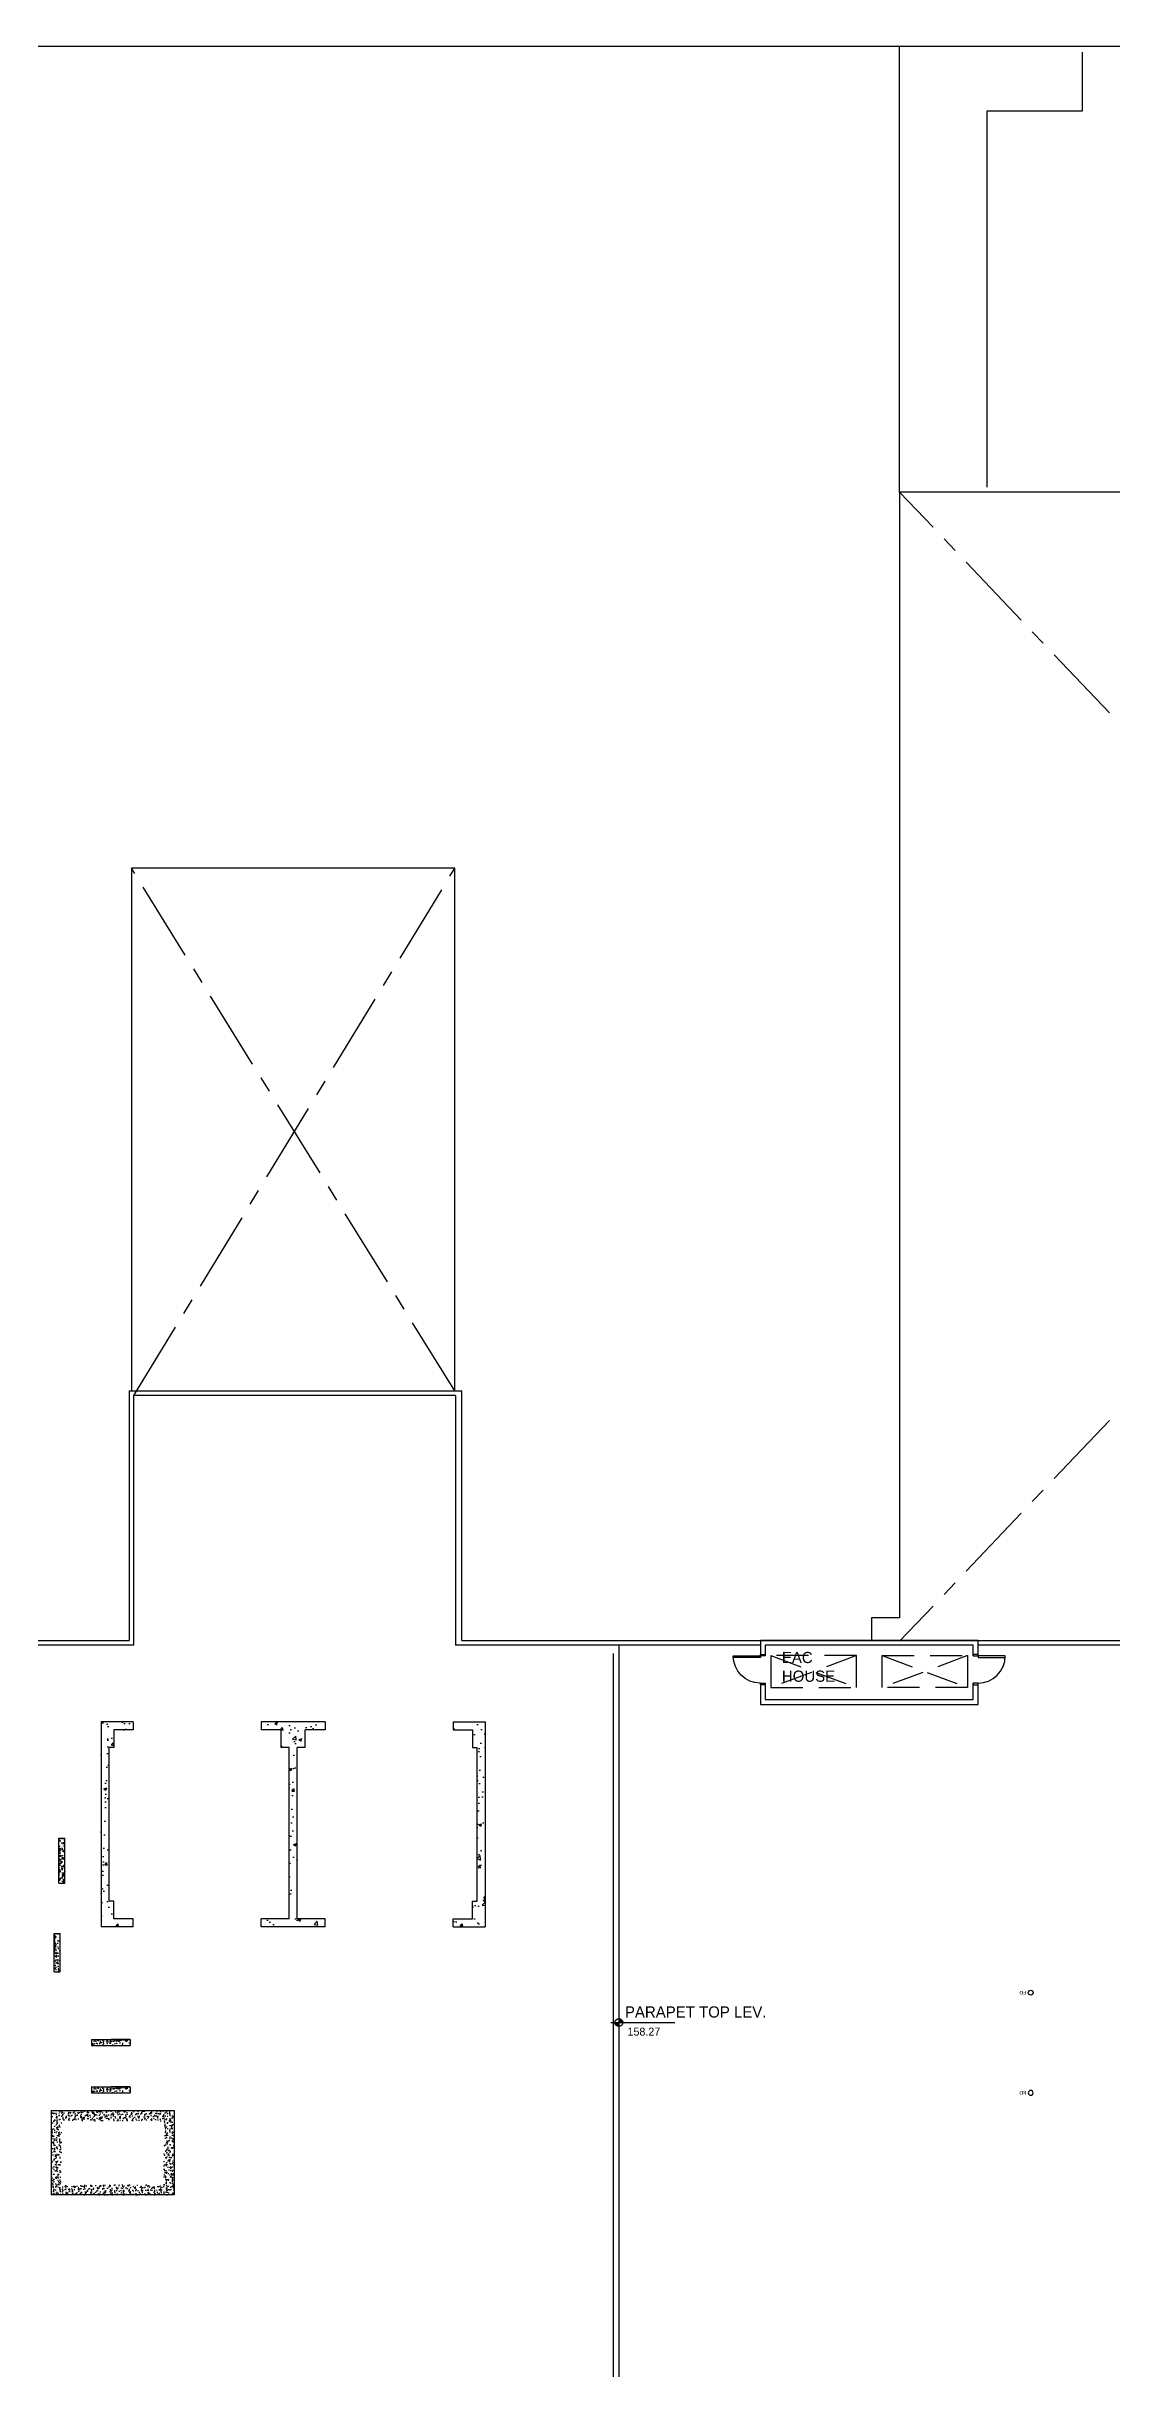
# Model space of a CAD drawing. Header units: millimetres. Extents: x -68474 to 329073, y -131063 to 73864.
# Drawn here: x 100294 to 133571, y -40801 to 31750 of the extents above; entities that cross this region are included whole.
import ezdxf

# ---------------------------------------------------------------- set-up
doc = ezdxf.new("R2010")
doc.units = ezdxf.units.MM
doc.header["$LTSCALE"] = 2000
doc.header["$MEASUREMENT"] = 0
doc.linetypes.add('CENTER', pattern=[2, 1.25, -0.25, 0.25, -0.25])
doc.linetypes.add('s5157a$0$DASHED', pattern=[0.75, 0.5, -0.25])
doc.layers.add('AR-WALL', color=137, linetype='Continuous')
doc.layers.add('PDR51', color=4, linetype='Continuous')
doc.styles.add('s5157a$0$STANDARD', font='txt')
pattern_1 = [(50, (-3.44, -88500.5), (910.9233, -79.6954), [95.25, -1047.75]), (355, (-3.4, -88500.5), (-176.214, 955.283), [76.2, -838.2]), (100.451, (72.5, -88507.14), (734.7125, 875.5834), [80.95, -890.45]), (46.1842, (-3.4, -88246.5), (1355.395, -210.212), [142.875, -1571.625]), (96.6356, (109.5, -88264), (1187.021, 1237.128), [121.425, -1335.675]), (351.184, (-3.4, -88246.5), (1187.023, 1237.126), [114.3, -1257.3]), (21, (123.56, -88310), (758.0744, -511.3276), [95.25, -1047.75]), (326, (123.6, -88310), (309.01, 920.94), [76.2, -838.2]), (71.4514, (186.7, -88352.6), (1067.0825, 409.614), [80.95, -890.45]), (37.5, (-3.44, -88500.5), (15.443, 422.7752), [0, -828.04, 0, -850.9, 0, -841.375]), (7.5, (-3.44, -88500.5), (334.0983, 500.9029), [0, -485.14, 0, -808.99, 0, -320.675]), (327.5, (-286.65, -88500.5), (677.953, -28.6437), [0, -317.5, 0, -990.6, 0, -1314.45]), (317.5, (-413.65, -88500.5), (740.646, 127.1325), [0, -412.75, 0, -657.86, 0, -933.45])]

msp = doc.modelspace()

# ---------------------------------------------------------------- hatches: boundary and pattern name
at = {"layer": 'AR-WALL'}
h = msp.add_hatch(dxfattribs=at)
h.set_pattern_fill('AR-CONC', color=256, scale=5, style=0)
h.set_pattern_definition(pattern_1)
h.paths.add_polyline_path([(102399.9, -20850), (102999.9, -20850), (102999.9, -20600), (101999.9, -20600), (101999.9, -27000), (102999.9, -27000), (102999.9, -26750), (102399.9, -26750), (102399.9, -26200), (102249.9, -26200), (102249.9, -21400), (102399.9, -21400)])
h = msp.add_hatch(dxfattribs=at)
h.set_pattern_fill('AR-CONC', color=256, scale=5, style=0)
h.set_pattern_definition(pattern_1)
h.paths.add_polyline_path([(106999.9, -20600), (106999.9, -20850), (107624.9, -20850), (107624.9, -21400), (107874.9, -21400), (107874.9, -26750), (106999.9, -26750), (106999.9, -27000), (108999.9, -27000), (108999.9, -26750), (108124.9, -26750), (108124.9, -21400), (108374.9, -21400), (108374.9, -20850), (108999.9, -20850), (108999.9, -20600)])
h = msp.add_hatch(dxfattribs=at)
h.set_pattern_fill('AR-CONC', color=256, scale=5, style=0)
h.set_pattern_definition(pattern_1)
h.paths.add_polyline_path([(113599.9, -20850), (113599.9, -21400), (113749.9, -21400), (113749.9, -26200), (113599.9, -26200), (113599.9, -26750), (112999.9, -26750), (112999.9, -27000), (113999.9, -27000), (113999.9, -20600), (112999.9, -20600), (112999.9, -20850)])
h = msp.add_hatch(dxfattribs=at)
h.set_pattern_fill('AR-SAND', color=256, scale=3, angle=90, style=0)
h.set_pattern_definition([(127.5, (3976.15, -216.8), (-146.82397, -4.8001), [0, -115.824, 0, -129.54, 0, -123.825]), (97.5, (3976.15, -216.8), (-215.04753, 134.857), [0, -62.484, 0, -104.394, 0, -40.005]), (57.5, (3976.15, -310.53), (-0.43116, 237.29771), [0, -38.1, 0, -137.16, 0, -179.07]), (47.5, (3976.15, -310.53), (-66.8788, 229.06694), [0, -19.05, 0, -89.916, 0, -102.87])])
h.paths.add_polyline_path([(100867.7, -24230.9), (100679.6, -24230.9), (100679.6, -24798.7), (100867.7, -24798.7)])
h.paths.add_polyline_path([(100867.7, -24798.7), (100679.6, -24798.7), (100679.6, -25378.6), (100867.7, -25378.6)])
h.paths.add_polyline_path([(100867.7, -25378.6), (100679.6, -25378.6), (100679.6, -25630.9), (100867.7, -25630.9)])
h = msp.add_hatch(dxfattribs=at)
h.set_pattern_fill('AR-SAND', color=256, scale=3, angle=90, style=0)
h.set_pattern_definition([(127.5, (70019.89, -129707.75), (-146.82397, -4.8001), [0, -115.824, 0, -129.54, 0, -123.825]), (97.5, (70019.89, -129707.75), (-215.04753, 134.857), [0, -62.484, 0, -104.394, 0, -40.005]), (57.5, (70019.89, -129801.48), (-0.43116, 237.29771), [0, -38.1, 0, -137.16, 0, -179.07]), (47.5, (70019.89, -129801.48), (-66.8788, 229.06694), [0, -19.05, 0, -89.916, 0, -102.87])])
h.paths.add_polyline_path([(100535.4, -28065.8), (100535.4, -28403.7), (100641.9, -28403.7), (100641.9, -28065.8)])
h.paths.add_polyline_path([(100535.4, -27710.4), (100535.4, -28065.8), (100641.9, -28065.8), (100641.9, -27710.4)])
h.paths.add_polyline_path([(100535.4, -27203.7), (100535.4, -27710.4), (100641.9, -27710.4), (100641.9, -27203.7)])
h.paths.add_polyline_path([(100641.9, -28065.8), (100641.9, -28403.7), (100719.9, -28403.7), (100719.9, -28065.8)])
h.paths.add_polyline_path([(100641.9, -27710.4), (100641.9, -28065.8), (100719.9, -28065.8), (100719.9, -27710.4)])
h.paths.add_polyline_path([(100641.9, -27203.7), (100641.9, -27710.4), (100719.9, -27710.4), (100719.9, -27203.7)])
h = msp.add_hatch(dxfattribs=at)
h.set_pattern_fill('AR-SAND', color=256, scale=3, style=0)
h.set_pattern_definition([(37.5, (400.28, 0), (-4.8001, 146.82397), [0, -115.824, 0, -129.54, 0, -123.825]), (7.5, (400.28, 0), (134.857, 215.04753), [0, -62.484, 0, -104.394, 0, -40.005]), (327.5, (306.56, 0), (237.29771, 0.43116), [0, -38.1, 0, -137.16, 0, -179.07]), (317.5, (306.56, 0), (229.06694, 66.8788), [0, -19.05, 0, -89.916, 0, -102.87])])
h.paths.add_polyline_path([(102042.2, -30515.5), (101704.3, -30515.5), (101704.3, -30622), (102042.2, -30622)])
h.paths.add_polyline_path([(102397.7, -30515.5), (102042.2, -30515.5), (102042.2, -30622), (102397.7, -30622)])
h.paths.add_polyline_path([(102904.3, -30515.5), (102397.7, -30515.5), (102397.7, -30622), (102904.3, -30622)])
h.paths.add_polyline_path([(102042.2, -30622), (101704.3, -30622), (101704.3, -30700), (102042.2, -30700)])
h.paths.add_polyline_path([(102397.7, -30622), (102042.2, -30622), (102042.2, -30700), (102397.7, -30700)])
h.paths.add_polyline_path([(102904.3, -30622), (102397.7, -30622), (102397.7, -30700), (102904.3, -30700)])
h = msp.add_hatch(dxfattribs=at)
h.set_pattern_fill('AR-SAND', color=256, scale=3, style=0)
h.set_pattern_definition([(37.5, (400.28, -1488.07), (-4.8001, 146.82397), [0, -115.824, 0, -129.54, 0, -123.825]), (7.5, (400.28, -1488.07), (134.857, 215.04753), [0, -62.484, 0, -104.394, 0, -40.005]), (327.5, (306.56, -1488.07), (237.29771, 0.43116), [0, -38.1, 0, -137.16, 0, -179.07]), (317.5, (306.56, -1488.07), (229.06694, 66.8788), [0, -19.05, 0, -89.916, 0, -102.87])])
h.paths.add_polyline_path([(102042.2, -32003.6), (101704.3, -32003.6), (101704.3, -32110.1), (102042.2, -32110.1)])
h.paths.add_polyline_path([(102397.7, -32003.6), (102042.2, -32003.6), (102042.2, -32110.1), (102397.7, -32110.1)])
h.paths.add_polyline_path([(102904.3, -32003.6), (102397.7, -32003.6), (102397.7, -32110.1), (102904.3, -32110.1)])
h.paths.add_polyline_path([(102042.2, -32110.1), (101704.3, -32110.1), (101704.3, -32188.1), (102042.2, -32188.1)])
h.paths.add_polyline_path([(102397.7, -32110.1), (102042.2, -32110.1), (102042.2, -32188.1), (102397.7, -32188.1)])
h.paths.add_polyline_path([(102904.3, -32110.1), (102397.7, -32110.1), (102397.7, -32188.1), (102904.3, -32188.1)])
h = msp.add_hatch(dxfattribs=at)
h.set_pattern_fill('AR-SAND', color=256, scale=3, angle=-90, style=0)
h.set_pattern_definition([(307.5, (-3111.17, -1887.19), (146.82397, 4.8001), [0, -115.824, 0, -129.54, 0, -123.825]), (277.5, (-3111.17, -1887.2), (215.04753, -134.857), [0, -62.484, 0, -104.394, 0, -40.005]), (237.5, (-3111.17, -1793.47), (0.43116, -237.29771), [0, -38.1, 0, -137.16, 0, -179.07]), (227.5, (-3111.17, -1793.47), (66.8788, -229.06694), [0, -19.05, 0, -89.916, 0, -102.87])])
h.paths.add_polyline_path([(100761.7, -33376), (100442.7, -33376), (100442.7, -34697.9), (100761.7, -34697.9)])
h.paths.add_polyline_path([(100761.7, -33058.5), (101750.7, -33058.5), (101750.7, -32739.5), (100442.7, -32739.5), (100442.7, -33376), (100761.7, -33376)])
h.paths.add_polyline_path([(102365.9, -32739.5), (101750.7, -32739.5), (101750.7, -33058.5), (102365.9, -33058.5)])
h.paths.add_polyline_path([(102606, -32739.5), (102365.9, -32739.5), (102365.9, -33058.5), (102606, -33058.5)])
h.paths.add_polyline_path([(102846, -32739.5), (102606, -32739.5), (102606, -33058.5), (102846, -33058.5)])
h.paths.add_polyline_path([(104280.7, -32739.5), (102886.4, -32739.5), (102886.4, -33058.5), (103961.7, -33058.5), (103961.7, -35058.5), (102886.4, -35058.5), (102886.4, -35377.5), (104280.7, -35377.5)])
h.paths.add_polyline_path([(102886.4, -35058.5), (102402.8, -35058.5), (102402.8, -35377.5), (102886.4, -35377.5)])
h.paths.add_polyline_path([(102402.8, -35058.5), (102326.1, -35377.5), (102402.8, -35377.5)], flags=16)
h.paths.add_polyline_path([(102402.8, -35058.5), (101750.7, -35058.5), (101750.7, -35377.5), (102326.1, -35377.5)])
h.paths.add_polyline_path([(101750.7, -35058.5), (100761.7, -35058.5), (100761.7, -34697.9), (100442.7, -34697.9), (100442.7, -35377.5), (101750.7, -35377.5)])

# ---------------------------------------------------------------- linework, layer by layer
at = {"color": 10}
msp.add_line((126950, 17825.1), (126950, 31750), dxfattribs=at)
at = {"color": 10, "linetype": 'CENTER'}
for p, q in [((161050, -18074.9), (126950, 17825.1)), ((161050, 17825.1), (126950, -18074.9)), ((113050, -10250.1), (102950, 6075.1)), ((103025, -10400.1), (113050, 6075.1))]:
    msp.add_line(p, q, dxfattribs=at)
at = {"color": 10}
for points in [[(258950, 18800), (258950, 31750), (54950.1, 31750)], [(132650.1, 31575.1), (132650.1, 29725.1), (129675.1, 29725.1), (129675.1, 17975.1)]]:
    msp.add_lwpolyline(points, dxfattribs=at)
msp.add_lwpolyline([(161050, -18074.9), (161050, 17825.1), (145900.1, 17825.1), (145900.1, 12275.1, -1), (142100.1, 12275.1), (142100.1, 17825.1), (126950, 17825.1), (126950, -17349.9), (126075.1, -17349.9), (126075.1, -18050)], format="xyb", dxfattribs=at)
msp.add_lwpolyline([(102950, -10250.1), (113050, -10250.1), (113050, 6075.1), (102950, 6075.1)], close=True, dxfattribs=at)
at = {"layer": 'AR-WALL', "linetype": 'Continuous'}
for p, q in [((102875, -10250.1), (113275, -10250.1)), ((102875, -10250.1), (102875, -18050)), ((102875, -10550), (102875, -12000)), ((113075, -10400.1), (103025, -10400.1)), ((103025, -18200), (103025, -10400.1)), ((103025, -12000), (103025, -10550)), ((113075, -10400.1), (113075, -18200.1)), ((113275, -18050.1), (113275, -10250.1)), ((89299.9, -18050), (102875, -18050)), ((113275, -18051.7), (138074.8, -18050)), ((103025, -18200.1), (89299.9, -18200.1)), ((122600, -18200.9), (113075, -18201.5)), ((117998, -18460.3), (117998, -42750)), ((121750, -18538.3), (122600, -18538.3)), ((121750, -18588.3), (121750, -18538.3)), ((122600, -18588.3), (121750, -18588.3)), ((122600, -18538.3), (122600, -18488.3)), ((122600, -18488.3), (122750, -18488.3)), ((122600, -18538.3), (122600, -18588.3)), ((122750, -18538.3), (122600, -18538.3)), ((122750, -18488.3), (122750, -18538.3)), ((129400, -18488.3), (129250, -18488.3)), ((129250, -18488.3), (129250, -18538.3)), ((129250, -18538.3), (129400, -18538.3)), ((138274.8, -18200), (129400, -18200.5)), ((129400, -18538.3), (129400, -18488.3)), ((129400, -18538.3), (129400, -18588.3)), ((130250, -18538.3), (129400, -18538.3)), ((129400, -18588.3), (130250, -18588.3)), ((122600, -19438.3), (122600, -19388.3)), ((122600, -19388.3), (122750, -19388.3)), ((122750, -19438.3), (122600, -19438.3)), ((122750.1, -19438.3), (122600, -19438.3)), ((122750, -19388.3), (122750, -19438.3)), ((129249.9, -19438.3), (129400, -19438.3)), ((129400, -19388.3), (129250, -19388.3)), ((129250, -19388.3), (129250, -19438.3)), ((129250, -19438.3), (129400, -19438.3)), ((129400, -19438.3), (129400, -19388.3))]:
    msp.add_line(p, q, dxfattribs=at)
at = {"layer": 'AR-WALL'}
for p, q in [((118177.9, -18200.1), (118177.9, -42750)), ((101999.9, -20600), (101999.9, -27000)), ((102999.9, -20600), (101999.9, -20600)), ((102999.9, -20850), (102399.9, -20850)), ((102399.9, -20850), (102399.9, -21400)), ((102999.9, -20600), (102999.9, -20850)), ((106999.9, -20600), (106999.9, -20850)), ((108999.9, -20600), (106999.9, -20600)), ((107624.9, -20850), (106999.9, -20850)), ((107624.9, -21400), (107624.9, -20850)), ((108999.9, -20850), (108374.9, -20850)), ((108374.9, -21400), (108374.9, -20850)), ((108999.9, -20600), (108999.9, -20850)), ((112999.9, -20600), (112999.9, -20850)), ((112999.9, -20600), (113999.9, -20600)), ((112999.9, -20850), (113599.9, -20850)), ((113599.9, -20850), (113599.9, -21400)), ((113999.9, -20600), (113999.9, -27000)), ((102399.9, -21400), (102249.9, -21400)), ((102249.9, -26200), (102249.9, -21400)), ((107874.9, -21400), (107624.9, -21400)), ((107874.9, -26750), (107874.9, -21400)), ((108374.9, -21400), (108124.9, -21400)), ((108124.9, -26750), (108124.9, -21400)), ((113599.9, -21400), (113749.9, -21400)), ((113749.9, -26200), (113749.9, -21400)), ((100679.6, -24230.9), (100867.7, -24230.9)), ((100679.6, -25630.9), (100679.6, -24230.9)), ((100867.7, -25630.9), (100867.7, -24230.9)), ((100679.6, -24839.7), (100679.6, -25422)), ((100679.6, -25630.9), (100867.7, -25630.9)), ((102399.9, -26200), (102249.9, -26200)), ((102399.9, -26750), (102399.9, -26200)), ((102999.9, -26750), (102399.9, -26750)), ((102999.9, -27000), (102999.9, -26750)), ((106999.9, -27000), (106999.9, -26750)), ((107874.9, -26750), (106999.9, -26750)), ((108999.9, -26750), (108124.9, -26750)), ((108999.9, -27000), (108999.9, -26750)), ((112999.9, -27000), (112999.9, -26750)), ((112999.9, -26750), (113599.9, -26750)), ((113599.9, -26200), (113749.9, -26200)), ((113599.9, -26750), (113599.9, -26200)), ((100535.4, -27203.7), (100723.5, -27203.7)), ((100535.4, -28403.7), (100535.4, -27203.7)), ((100535.4, -27212.6), (100535.4, -27794.9)), ((100723.5, -28403.7), (100723.5, -27203.7)), ((102999.9, -27000), (101999.9, -27000)), ((108999.9, -27000), (106999.9, -27000)), ((112999.9, -27000), (113999.9, -27000)), ((100535.4, -28403.7), (100723.5, -28403.7)), ((117927.9, -29988), (119927.9, -29988)), ((101704.3, -30515.5), (101704.3, -30703.6)), ((101704.3, -30515.5), (102904.3, -30515.5)), ((101704.3, -30703.6), (102904.3, -30703.6)), ((102895.4, -30515.5), (102313.2, -30515.5)), ((102904.3, -30515.5), (102904.3, -30703.6)), ((101704.3, -32003.6), (102904.3, -32003.6)), ((101704.3, -32003.6), (101704.3, -32191.7)), ((101704.3, -32191.7), (102904.3, -32191.7)), ((102895.4, -32003.6), (102313.2, -32003.6)), ((102904.3, -32003.6), (102904.3, -32191.7)), ((100442.7, -32739.5), (104280.7, -32739.5)), ((100442.7, -32739.5), (100442.7, -35377.5)), ((104280.7, -32739.5), (104280.7, -35377.5)), ((104280.7, -35377.5), (100442.7, -35377.5))]:
    msp.add_line(p, q, dxfattribs=at)
at = {"layer": 'AR-WALL', "linetype": 's5157a$0$DASHED'}
for p, q in [((125600, -18524.9), (122925, -19525)), ((122925, -18524.9), (125600, -19525)), ((126400, -18524.9), (129075, -19525)), ((129075, -18524.9), (126400, -19525))]:
    msp.add_line(p, q, dxfattribs=at)
at = {"layer": 'AR-WALL'}
for points in [[(129400, -18538.3), (129400, -18050.1), (122600, -18050.1), (122600, -18538.3)], [(129250, -18538.3), (129250, -18200.1), (122750, -18200.1), (122750, -18538.3)], [(122600, -19388.3), (122600, -20050.1), (129400, -20050.1), (129400, -19388.3)], [(122750, -19388.3), (122750, -19900.1), (129250, -19900.1), (129250, -19388.3)]]:
    msp.add_lwpolyline(points, dxfattribs=at)
at = {"layer": 'AR-WALL', "linetype": 's5157a$0$DASHED'}
for points in [[(125600, -18524.9), (122925, -18524.9), (122925, -19525), (125600, -19525)], [(126400, -18524.9), (129075, -18524.9), (129075, -19525), (126400, -19525)]]:
    msp.add_lwpolyline(points, close=True, dxfattribs=at)
at = {"layer": 'AR-WALL'}
msp.add_circle((118177.9, -29988), 120, dxfattribs=at)
at = {"layer": 'AR-WALL', "linetype": 'Continuous', "extrusion": (0, 0, -1)}
msp.add_ellipse((122600, -18538.3), major_axis=(601, -601), ratio=1, start_param=0.7853982, end_param=2.3561945, dxfattribs=at)
at = {"layer": 'AR-WALL', "linetype": 'Continuous'}
msp.add_ellipse((129400, -18538.3), major_axis=(-601, -601), ratio=1, start_param=0.7853982, end_param=2.3561945, dxfattribs=at)
for points in [[(118057.9, -29988), (118093, -30072.9), (118177.9, -29988)], [(118177.9, -30108), (118177.9, -29988), (118093, -30072.9)], [(118177.9, -29868), (118177.9, -29988), (118262.7, -29903.2)], [(118297.9, -29988), (118262.7, -29903.2), (118177.9, -29988)]]:
    msp.add_solid(points, dxfattribs=at)
at = {"layer": 'PDR51', "linetype": 'Continuous'}
msp.add_ellipse((131044.9, -29057.5), major_axis=(53, 53), ratio=1, start_param=2.3561945, end_param=8.6393798, dxfattribs=at)
at = {"layer": 'PDR51', "linetype": 'Continuous', "extrusion": (0, 0, -1)}
msp.add_ellipse((131044.9, -32186.5), major_axis=(-53, 53), ratio=1, start_param=5.497787143782103, end_param=11.78097245096169, dxfattribs=at)

# ---------------------------------------------------------------- texts
at = {"layer": 'AR-WALL', "attachment_point": 1, "style": 's5157a$0$STANDARD'}
for s, insert, char_height, width in [('EAC \\PHOUSE', (123271.3, -18410.3), 350, 3227), ('PARAPET TOP LEV.', (118367.5, -29485), 350, 8632), ('158.27', (118447.8, -30149.2), 250, 2602)]:
    msp.add_mtext(s, dxfattribs=dict(at, insert=insert, char_height=char_height, width=width))
at = {"layer": 'PDR51', "linetype": 'Continuous', "style": 's5157a$0$STANDARD', "width": 0.8}
msp.add_text('FD', height=112.5, rotation=180, dxfattribs=at).set_placement((130894.9, -29001.2))
at = {"layer": 'PDR51', "linetype": 'Continuous', "style": 's5157a$0$STANDARD', "text_generation_flag": 4, "width": 0.8}
msp.add_text('FD', height=112.5, rotation=180, dxfattribs=at).set_placement((130894.9, -32242.8))

doc.saveas('drawing.dxf')
